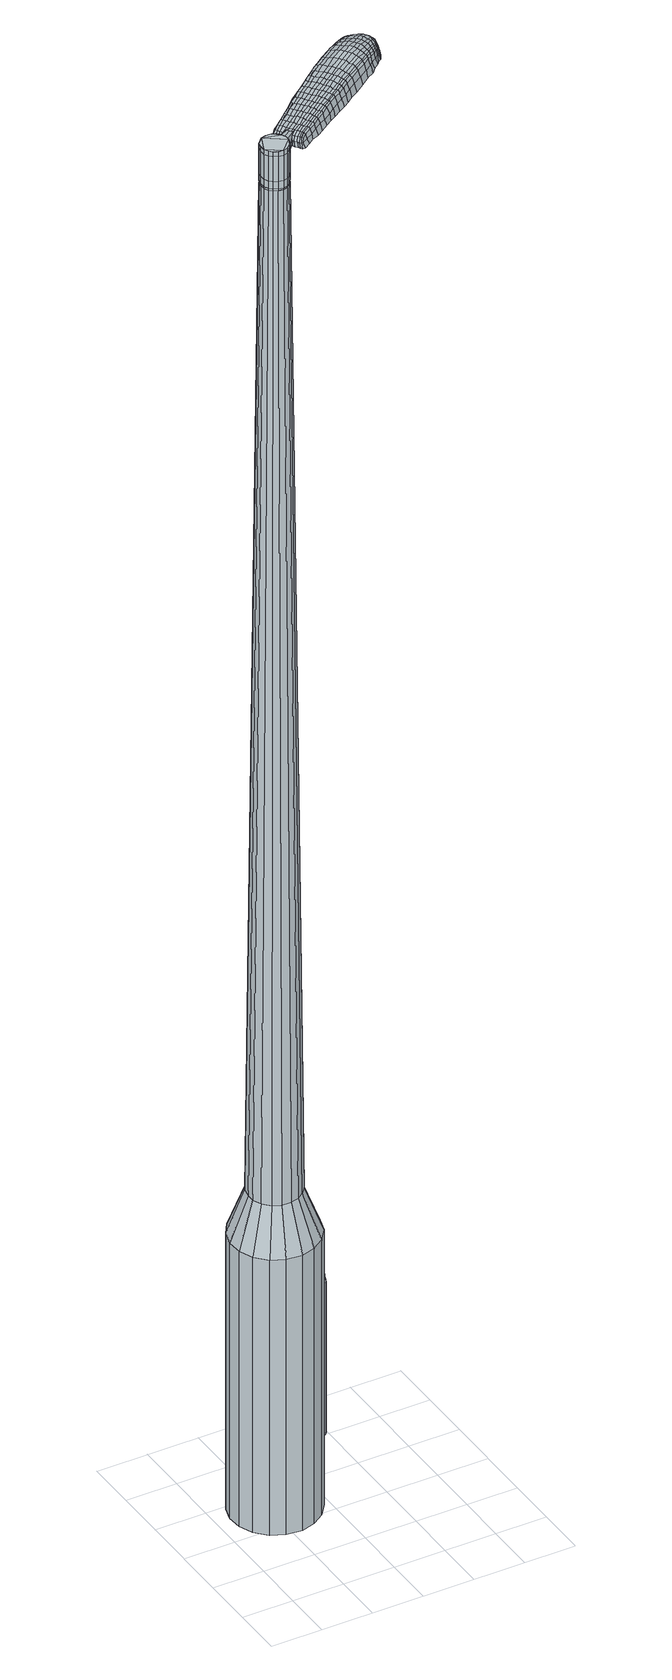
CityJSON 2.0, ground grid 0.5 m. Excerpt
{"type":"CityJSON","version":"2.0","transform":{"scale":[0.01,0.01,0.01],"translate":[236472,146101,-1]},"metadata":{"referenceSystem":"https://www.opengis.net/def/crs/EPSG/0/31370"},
"CityObjects":{
"object1":{"type":"GenericCityObject","attributes":{"cluster":686,"mean_distance_to_centroid":0.244,"new_centroid_x":236472.55,"new_centroid_y":146102.26,"mean_distance_to_camera":9.21,"H1":-0.198,"H2":-0.177,"Z_final":113.06,"cluster2":-1,"proj_x":236474.91,"proj_y":146105.74,"id_line":6600,"bearing_l":304.12,"distance":4.19,"orientation":"left","G_obj":34.12},"geometry":[{"type":"MultiSurface","lod":"2","boundaries":[[[0,1,2,3]],[[1,4,5,2]],[[4,6,7,5]],[[6,8,9,7]],[[8,10,11,9]],[[10,12,13,11]],[[12,14,15,13]],[[14,16,17,15]],[[16,18,19,17]],[[18,20,21,19]],[[20,22,23,21]],[[22,24,25,23]],[[24,26,27,25]],[[26,28,29,27]],[[28,30,31,29]],[[30,32,33,31]],[[32,34,35,33]],[[34,0,3,35]],[[36,37,38,39]],[[38,40,41,42]],[[41,43,42]],[[42,44,45,46]],[[45,47,46]],[[46,48,49,50]],[[49,51,50]],[[42,46,50,38]],[[50,52,39,38]],[[53,36,39]],[[2,5,7,35]],[[7,9,11,15]],[[11,13,15]],[[15,17,19,23]],[[19,21,23]],[[23,25,27,31]],[[27,29,31]],[[15,23,31,7]],[[31,33,35,7]],[[3,2,35]],[[1,0,54,55]],[[0,34,56,54]],[[34,32,57,56]],[[32,30,58,57]],[[30,28,59,58]],[[28,26,60,59]],[[26,24,61,60]],[[24,22,62,61]],[[22,20,63,62]],[[20,18,64,63]],[[18,16,65,64]],[[16,14,66,65]],[[14,12,67,66]],[[12,10,68,67]],[[10,8,69,68]],[[8,6,70,69]],[[6,4,71,70]],[[4,1,55,71]],[[55,54,72,73]],[[54,56,74,72]],[[56,57,75,74]],[[57,58,76,75]],[[58,59,77,76]],[[59,60,78,77]],[[60,61,79,78]],[[61,62,80,79]],[[62,63,81,80]],[[63,64,82,81]],[[64,65,83,82]],[[65,66,84,83]],[[66,67,85,84]],[[67,68,86,85]],[[68,69,87,86]],[[69,70,88,87]],[[70,71,89,88]],[[71,55,73,89]],[[72,90,91,92]],[[93,94,90,72]],[[95,96,94,93]],[[97,98,96,95]],[[99,100,98,97]],[[78,101,100,99]],[[102,103,101,78]],[[80,104,103,102]],[[105,106,104,80]],[[82,107,106,105]],[[83,108,107,82]],[[84,109,108,83]],[[110,111,109,84]],[[112,113,111,110]],[[87,114,113,112]],[[115,116,114,87]],[[89,117,116,115]],[[92,91,117,89]],[[118,119,120,121]],[[122,118,121,123]],[[124,122,123,125]],[[126,124,125,127]],[[128,126,127,129]],[[130,128,129,131]],[[132,130,131,133]],[[134,132,133,135]],[[136,134,135,137]],[[138,136,137,139]],[[140,138,139,141]],[[142,140,141,143]],[[144,142,143,145]],[[146,144,145,147]],[[148,146,147,149]],[[150,148,149,151]],[[73,72,92]],[[74,93,72]],[[74,75,95,93]],[[75,76,97,95]],[[76,77,99,97]],[[77,78,99]],[[79,102,78]],[[79,80,102]],[[81,105,80]],[[81,82,105]],[[85,110,84]],[[85,86,112,110]],[[86,87,112]],[[88,115,87]],[[88,89,115]],[[73,92,89]],[[152,91,90]],[[152,117,91]],[[153,116,117]],[[153,114,116]],[[154,113,114]],[[154,155,111,113]],[[155,109,111]],[[156,106,107]],[[156,104,106]],[[157,103,104]],[[157,101,103]],[[158,100,101]],[[158,159,98,100]],[[159,160,96,98]],[[160,161,94,96]],[[161,90,94]],[[39,52,150,162]],[[152,90,163,151]],[[53,39,162,119]],[[90,161,120,163]],[[36,53,119,118]],[[161,160,121,120]],[[37,36,118,122]],[[160,159,123,121]],[[38,37,122,124]],[[159,158,125,123]],[[40,38,124,126]],[[158,101,127,125]],[[41,40,126,128]],[[101,157,129,127]],[[43,41,128,130]],[[157,104,131,129]],[[42,43,130,132]],[[104,156,133,131]],[[44,42,132,134]],[[156,107,135,133]],[[45,44,134,136]],[[107,108,137,135]],[[47,45,136,138]],[[108,109,139,137]],[[46,47,138,140]],[[109,155,141,139]],[[48,46,140,142]],[[155,154,143,141]],[[49,48,142,144]],[[154,114,145,143]],[[51,49,144,146]],[[114,153,147,145]],[[50,51,146,148]],[[153,117,149,147]],[[52,50,148,150]],[[117,152,151,149]],[[150,151,164,165]],[[151,163,166,164]],[[163,120,167,166]],[[120,119,168,167]],[[119,162,169,168]],[[162,150,165,169]],[[170,171,172,173]],[[174,170,173,175]],[[170,174,176,177]],[[171,170,177,178]],[[179,180,181,182]],[[183,179,182,184]],[[179,183,185,186]],[[180,179,186,187]],[[188,189,190,191]],[[192,188,191,193]],[[188,192,194,195]],[[189,188,195,196]],[[197,198,199,200]],[[201,197,200,202]],[[197,201,203,204]],[[198,197,204,205]],[[206,207,208,209]],[[210,206,209,211]],[[206,210,212,213]],[[207,206,213,214]],[[215,216,217,218]],[[219,215,218,220]],[[215,219,221,222]],[[216,215,222,223]],[[224,225,226,227]],[[216,224,227,217]],[[224,216,223,228]],[[225,224,228,229]],[[230,231,232,233]],[[225,230,233,226]],[[230,225,229,234]],[[231,230,234,235]],[[236,174,175,237]],[[231,236,237,232]],[[236,231,235,238]],[[174,236,238,176]],[[239,240,241,242]],[[243,239,242,244]],[[239,243,245,246]],[[240,239,246,247]],[[248,249,250,251]],[[240,248,251,241]],[[248,240,247,252]],[[249,248,252,253]],[[254,255,256,257]],[[249,254,257,250]],[[254,249,253,258]],[[255,254,258,259]],[[260,261,262,263]],[[255,260,263,256]],[[260,255,259,264]],[[261,260,264,265]],[[266,171,178,267]],[[261,266,267,262]],[[266,261,265,268]],[[171,266,268,172]],[[269,270,271,272]],[[273,269,272,274]],[[269,273,275,276]],[[270,269,276,277]],[[278,279,280,281]],[[270,278,281,271]],[[278,270,277,282]],[[279,278,282,283]],[[284,285,286,287]],[[279,284,287,280]],[[284,279,283,288]],[[285,284,288,289]],[[290,183,184,291]],[[285,290,291,286]],[[290,285,289,292]],[[183,290,292,185]],[[293,294,295,296]],[[297,293,296,298]],[[293,297,299,300]],[[294,293,300,301]],[[302,303,304,305]],[[294,302,305,295]],[[302,294,301,306]],[[303,302,306,307]],[[308,309,310,311]],[[303,308,311,304]],[[308,303,307,312]],[[309,308,312,313]],[[314,315,316,317]],[[309,314,317,310]],[[314,309,313,318]],[[315,314,318,319]],[[320,180,187,321]],[[315,320,321,316]],[[320,315,319,322]],[[180,320,322,181]],[[323,209,208,324]],[[325,323,324,326]],[[323,325,327,328]],[[209,323,328,211]],[[329,325,326,330]],[[331,329,330,332]],[[329,331,333,334]],[[325,329,334,327]],[[335,331,332,336]],[[337,335,336,338]],[[335,337,339,340]],[[331,335,340,333]],[[341,337,338,342]],[[343,341,342,344]],[[341,343,345,346]],[[337,341,346,339]],[[347,343,344,348]],[[198,347,348,199]],[[347,198,205,349]],[[343,347,349,345]],[[350,351,196,195]],[[352,350,195,194]],[[350,352,353,354]],[[351,350,354,355]],[[356,357,355,354]],[[358,356,354,353]],[[356,358,359,360]],[[357,356,360,361]],[[362,363,361,360]],[[364,362,360,359]],[[362,364,365,366]],[[363,362,366,367]],[[368,369,367,366]],[[370,368,366,365]],[[368,370,203,201]],[[369,368,201,202]],[[371,372,373,374]],[[273,371,374,275]],[[371,273,274,375]],[[372,371,375,376]],[[377,192,193,378]],[[372,377,378,373]],[[377,372,376,379]],[[192,377,379,194]],[[380,381,382,383]],[[219,380,383,221]],[[380,219,220,384]],[[381,380,384,385]],[[386,387,388,389]],[[381,386,389,382]],[[386,381,385,390]],[[387,386,390,391]],[[392,189,196,393]],[[387,392,393,388]],[[392,387,391,394]],[[189,392,394,190]],[[395,396,397,398]],[[177,395,398,178]],[[395,177,176,399]],[[396,395,399,400]],[[401,402,403,404]],[[396,401,404,397]],[[401,396,400,405]],[[402,401,405,406]],[[407,200,199,408]],[[402,407,408,403]],[[407,402,406,409]],[[200,407,409,202]],[[410,411,412,413]],[[182,410,413,184]],[[410,182,181,414]],[[411,410,414,415]],[[416,204,203,417]],[[411,416,417,412]],[[416,411,415,418]],[[204,416,418,205]],[[419,420,421,422]],[[297,419,422,299]],[[419,297,298,423]],[[420,419,423,424]],[[425,210,211,426]],[[420,425,426,421]],[[425,420,424,427]],[[210,425,427,212]],[[428,429,430,431]],[[243,428,431,245]],[[428,243,244,432]],[[429,428,432,433]],[[434,435,436,437]],[[429,434,437,430]],[[434,429,433,438]],[[435,434,438,439]],[[440,207,214,441]],[[435,440,441,436]],[[440,435,439,442]],[[207,440,442,208]],[[443,444,433,432]],[[242,443,432,244]],[[443,242,241,445]],[[444,443,445,446]],[[447,448,439,438]],[[444,447,438,433]],[[447,444,446,449]],[[448,447,449,450]],[[451,324,208,442]],[[448,451,442,439]],[[451,448,450,452]],[[324,451,452,326]],[[453,454,455,456]],[[300,453,456,301]],[[453,300,299,422]],[[454,453,422,421]],[[457,328,327,458]],[[454,457,458,455]],[[457,454,421,426]],[[328,457,426,211]],[[459,460,446,445]],[[251,459,445,241]],[[459,251,250,461]],[[460,459,461,462]],[[463,464,450,449]],[[460,463,449,446]],[[463,460,462,465]],[[464,463,465,466]],[[467,330,326,452]],[[464,467,452,450]],[[467,464,466,468]],[[330,467,468,332]],[[469,470,471,472]],[[306,469,472,307]],[[469,306,301,456]],[[470,469,456,455]],[[473,334,333,474]],[[470,473,474,471]],[[473,470,455,458]],[[334,473,458,327]],[[475,476,462,461]],[[257,475,461,250]],[[475,257,256,477]],[[476,475,477,478]],[[479,480,466,465]],[[476,479,465,462]],[[479,476,478,481]],[[480,479,481,482]],[[483,336,332,468]],[[480,483,468,466]],[[483,480,482,484]],[[336,483,484,338]],[[485,486,487,488]],[[312,485,488,313]],[[485,312,307,472]],[[486,485,472,471]],[[489,340,339,490]],[[486,489,490,487]],[[489,486,471,474]],[[340,489,474,333]],[[491,492,478,477]],[[263,491,477,256]],[[491,263,262,493]],[[492,491,493,494]],[[495,496,482,481]],[[492,495,481,478]],[[495,492,494,497]],[[496,495,497,498]],[[499,342,338,484]],[[496,499,484,482]],[[499,496,498,500]],[[342,499,500,344]],[[501,502,503,504]],[[318,501,504,319]],[[501,318,313,488]],[[502,501,488,487]],[[505,346,345,506]],[[502,505,506,503]],[[505,502,487,490]],[[346,505,490,339]],[[507,508,494,493]],[[267,507,493,262]],[[507,267,178,398]],[[508,507,398,397]],[[509,510,498,497]],[[508,509,497,494]],[[509,508,397,404]],[[510,509,404,403]],[[511,348,344,500]],[[510,511,500,498]],[[511,510,403,408]],[[348,511,408,199]],[[512,513,415,414]],[[322,512,414,181]],[[512,322,319,504]],[[513,512,504,503]],[[514,349,205,418]],[[513,514,418,415]],[[514,513,503,506]],[[349,514,506,345]],[[515,516,376,375]],[[272,515,375,274]],[[515,272,271,517]],[[516,515,517,518]],[[519,352,194,379]],[[516,519,379,376]],[[519,516,518,520]],[[352,519,520,353]],[[521,522,523,524]],[[222,521,524,223]],[[521,222,221,383]],[[522,521,383,382]],[[525,526,527,528]],[[522,525,528,523]],[[525,522,382,389]],[[526,525,389,388]],[[529,351,355,530]],[[526,529,530,527]],[[529,526,388,393]],[[351,529,393,196]],[[531,532,518,517]],[[281,531,517,271]],[[531,281,280,533]],[[532,531,533,534]],[[535,358,353,520]],[[532,535,520,518]],[[535,532,534,536]],[[358,535,536,359]],[[537,538,539,540]],[[228,537,540,229]],[[537,228,223,524]],[[538,537,524,523]],[[541,542,543,544]],[[538,541,544,539]],[[541,538,523,528]],[[542,541,528,527]],[[545,357,361,546]],[[542,545,546,543]],[[545,542,527,530]],[[357,545,530,355]],[[547,548,534,533]],[[287,547,533,280]],[[547,287,286,549]],[[548,547,549,550]],[[551,364,359,536]],[[548,551,536,534]],[[551,548,550,552]],[[364,551,552,365]],[[553,554,555,556]],[[234,553,556,235]],[[553,234,229,540]],[[554,553,540,539]],[[557,558,559,560]],[[554,557,560,555]],[[557,554,539,544]],[[558,557,544,543]],[[561,363,367,562]],[[558,561,562,559]],[[561,558,543,546]],[[363,561,546,361]],[[563,564,550,549]],[[291,563,549,286]],[[563,291,184,413]],[[564,563,413,412]],[[565,370,365,552]],[[564,565,552,550]],[[565,564,412,417]],[[370,565,417,203]],[[566,567,400,399]],[[238,566,399,176]],[[566,238,235,556]],[[567,566,556,555]],[[568,569,406,405]],[[567,568,405,400]],[[568,567,555,560]],[[569,568,560,559]],[[570,369,202,409]],[[569,570,409,406]],[[570,569,559,562]],[[369,570,562,367]],[[571,572,573,574]],[[574,573,575,576]],[[577,575,573,578]],[[578,573,572,579]],[[580,581,582,583]],[[583,582,584,585]],[[586,584,582,587]],[[587,582,581,588]],[[589,590,591,592]],[[592,591,593,594]],[[595,593,591,596]],[[596,591,590,597]],[[598,599,600,601]],[[601,600,602,603]],[[604,602,600,605]],[[605,600,599,606]],[[607,608,609,610]],[[610,609,611,612]],[[613,611,609,614]],[[614,609,608,615]],[[616,617,618,619]],[[619,618,620,621]],[[622,620,618,623]],[[623,618,617,624]],[[625,626,627,628]],[[628,627,617,616]],[[624,617,627,629]],[[629,627,626,630]],[[631,632,633,634]],[[634,633,626,625]],[[630,626,633,635]],[[635,633,632,636]],[[576,575,637,638]],[[638,637,632,631]],[[636,632,637,639]],[[639,637,575,577]],[[640,641,642,643]],[[643,642,644,645]],[[646,644,642,647]],[[647,642,641,648]],[[649,650,651,652]],[[652,651,641,640]],[[648,641,651,653]],[[653,651,650,654]],[[655,656,657,658]],[[658,657,650,649]],[[654,650,657,659]],[[659,657,656,660]],[[661,662,663,664]],[[664,663,656,655]],[[660,656,663,665]],[[665,663,662,666]],[[579,572,667,668]],[[668,667,662,661]],[[666,662,667,669]],[[669,667,572,571]],[[670,671,672,673]],[[673,672,674,675]],[[676,674,672,677]],[[677,672,671,678]],[[679,680,681,682]],[[682,681,671,670]],[[678,671,681,683]],[[683,681,680,684]],[[685,686,687,688]],[[688,687,680,679]],[[684,680,687,689]],[[689,687,686,690]],[[585,584,691,692]],[[692,691,686,685]],[[690,686,691,693]],[[693,691,584,586]],[[694,695,696,697]],[[697,696,698,699]],[[700,698,696,701]],[[701,696,695,702]],[[703,704,705,706]],[[706,705,695,694]],[[702,695,705,707]],[[707,705,704,708]],[[709,710,711,712]],[[712,711,704,703]],[[708,704,711,713]],[[713,711,710,714]],[[715,716,717,718]],[[718,717,710,709]],[[714,710,717,719]],[[719,717,716,720]],[[588,581,721,722]],[[722,721,716,715]],[[720,716,721,723]],[[723,721,581,580]],[[607,610,724,725]],[[725,724,726,727]],[[728,726,724,729]],[[729,724,610,612]],[[727,726,730,731]],[[731,730,732,733]],[[734,732,730,735]],[[735,730,726,728]],[[733,732,736,737]],[[737,736,738,739]],[[740,738,736,741]],[[741,736,732,734]],[[739,738,742,743]],[[743,742,744,745]],[[746,744,742,747]],[[747,742,738,740]],[[745,744,748,749]],[[749,748,599,598]],[[606,599,748,750]],[[750,748,744,746]],[[597,751,752,596]],[[596,752,753,595]],[[754,753,752,755]],[[755,752,751,756]],[[756,757,758,755]],[[755,758,759,754]],[[760,759,758,761]],[[761,758,757,762]],[[762,763,764,761]],[[761,764,765,760]],[[766,765,764,767]],[[767,764,763,768]],[[768,769,770,767]],[[767,770,771,766]],[[604,771,770,602]],[[602,770,769,603]],[[772,773,774,775]],[[775,774,674,676]],[[675,674,774,776]],[[776,774,773,777]],[[594,593,778,779]],[[779,778,773,772]],[[777,773,778,780]],[[780,778,593,595]],[[781,782,783,784]],[[784,783,620,622]],[[621,620,783,785]],[[785,783,782,786]],[[787,788,789,790]],[[790,789,782,781]],[[786,782,789,791]],[[791,789,788,792]],[[597,590,793,794]],[[794,793,788,787]],[[792,788,793,795]],[[795,793,590,589]],[[796,797,798,799]],[[799,798,578,579]],[[577,578,798,800]],[[800,798,797,801]],[[802,803,804,805]],[[805,804,797,796]],[[801,797,804,806]],[[806,804,803,807]],[[598,601,808,809]],[[809,808,803,802]],[[807,803,808,810]],[[810,808,601,603]],[[811,812,813,814]],[[814,813,583,585]],[[580,583,813,815]],[[815,813,812,816]],[[604,605,817,818]],[[818,817,812,811]],[[816,812,817,819]],[[819,817,605,606]],[[820,821,822,823]],[[823,822,698,700]],[[699,698,822,824]],[[824,822,821,825]],[[612,611,826,827]],[[827,826,821,820]],[[825,821,826,828]],[[828,826,611,613]],[[829,830,831,832]],[[832,831,644,646]],[[645,644,831,833]],[[833,831,830,834]],[[835,836,837,838]],[[838,837,830,829]],[[834,830,837,839]],[[839,837,836,840]],[[615,608,841,842]],[[842,841,836,835]],[[840,836,841,843]],[[843,841,608,607]],[[834,844,845,833]],[[833,845,643,645]],[[640,643,845,846]],[[846,845,844,847]],[[840,848,849,839]],[[839,849,844,834]],[[847,844,849,850]],[[850,849,848,851]],[[607,725,852,843]],[[843,852,848,840]],[[851,848,852,853]],[[853,852,725,727]],[[854,855,856,857]],[[857,856,701,702]],[[700,701,856,823]],[[823,856,855,820]],[[728,729,858,859]],[[859,858,855,854]],[[820,855,858,827]],[[827,858,729,612]],[[847,860,861,846]],[[846,861,652,640]],[[649,652,861,862]],[[861,860,862]],[[851,863,864,850]],[[850,864,860,847]],[[862,860,864,865]],[[865,864,863,866]],[[727,731,867,853]],[[853,867,863,851]],[[866,863,867,868]],[[868,867,731,733]],[[869,870,871,872]],[[872,871,707,708]],[[702,707,871,857]],[[857,871,870,854]],[[734,735,873,874]],[[874,873,870,869]],[[854,870,873,859]],[[859,873,735,728]],[[875,876,862]],[[862,876,658,649]],[[655,658,876,877]],[[877,876,875,878]],[[866,879,880,865]],[[865,880,875,862]],[[878,875,880,881]],[[881,880,879,882]],[[733,737,883,868]],[[868,883,879,866]],[[882,879,883,884]],[[884,883,737,739]],[[885,886,887,888]],[[888,887,713,714]],[[708,713,887,872]],[[872,887,886,869]],[[740,741,889,890]],[[890,889,886,885]],[[869,886,889,874]],[[874,889,741,734]],[[878,891,892,877]],[[877,892,664,655]],[[661,664,892,893]],[[893,892,891,894]],[[882,895,896,881]],[[881,896,891,878]],[[894,891,896,897]],[[897,896,895,898]],[[739,743,899,884]],[[884,899,895,882]],[[898,895,899,900]],[[900,899,743,745]],[[901,902,903,904]],[[904,903,719,720]],[[714,719,903,888]],[[888,903,902,885]],[[746,747,905,906]],[[906,905,902,901]],[[885,902,905,890]],[[890,905,747,740]],[[894,907,908,893]],[[893,908,668,661]],[[579,668,908,799]],[[799,908,907,796]],[[898,909,910,897]],[[897,910,907,894]],[[796,907,910,805]],[[805,910,909,802]],[[745,749,911,900]],[[900,911,909,898]],[[802,909,911,809]],[[809,911,749,598]],[[816,912,913,815]],[[815,913,723,580]],[[720,723,913,904]],[[904,913,912,901]],[[606,750,914,819]],[[819,914,912,816]],[[901,912,914,906]],[[906,914,750,746]],[[777,915,916,776]],[[776,916,673,675]],[[670,673,916,917]],[[917,916,915,918]],[[595,753,919,780]],[[780,919,915,777]],[[918,915,919,920]],[[920,919,753,754]],[[921,922,923,924]],[[924,923,623,624]],[[622,623,923,784]],[[784,923,922,781]],[[925,926,927,928]],[[928,927,922,921]],[[781,922,927,790]],[[790,927,926,787]],[[756,751,929,930]],[[930,929,926,925]],[[787,926,929,794]],[[794,929,751,597]],[[918,931,932,917]],[[917,932,682,670]],[[679,682,932,933]],[[933,932,931,934]],[[754,759,935,920]],[[920,935,931,918]],[[934,931,935,936]],[[936,935,759,760]],[[937,938,939,940]],[[940,939,629,630]],[[624,629,939,924]],[[924,939,938,921]],[[941,942,943,944]],[[944,943,938,937]],[[921,938,943,928]],[[928,943,942,925]],[[762,757,945,946]],[[946,945,942,941]],[[925,942,945,930]],[[930,945,757,756]],[[934,947,948,933]],[[933,948,688,679]],[[685,688,948,949]],[[949,948,947,950]],[[760,765,951,936]],[[936,951,947,934]],[[950,947,951,952]],[[952,951,765,766]],[[953,954,955,956]],[[956,955,635,636]],[[630,635,955,940]],[[940,955,954,937]],[[957,958,959,960]],[[960,959,954,953]],[[937,954,959,944]],[[944,959,958,941]],[[768,763,961,962]],[[962,961,958,957]],[[941,958,961,946]],[[946,961,763,762]],[[950,963,964,949]],[[949,964,692,685]],[[585,692,964,814]],[[814,964,963,811]],[[766,771,965,952]],[[952,965,963,950]],[[811,963,965,818]],[[818,965,771,604]],[[801,966,967,800]],[[800,967,639,577]],[[636,639,967,956]],[[956,967,966,953]],[[807,968,969,806]],[[806,969,966,801]],[[953,966,969,960]],[[960,969,968,957]],[[603,769,970,810]],[[810,970,968,807]],[[957,968,970,962]],[[962,970,769,768]],[[571,574,173,172]],[[574,576,175,173]],[[586,587,186,185]],[[587,588,187,186]],[[589,592,191,190]],[[592,594,193,191]],[[613,614,213,212]],[[614,615,214,213]],[[616,619,218,217]],[[619,621,220,218]],[[625,628,227,226]],[[628,616,217,227]],[[631,634,233,232]],[[634,625,226,233]],[[576,638,237,175]],[[638,631,232,237]],[[646,647,246,245]],[[647,648,247,246]],[[648,653,252,247]],[[653,654,253,252]],[[654,659,258,253]],[[659,660,259,258]],[[660,665,264,259]],[[665,666,265,264]],[[666,669,268,265]],[[669,571,172,268]],[[676,677,276,275]],[[677,678,277,276]],[[678,683,282,277]],[[683,684,283,282]],[[684,689,288,283]],[[689,690,289,288]],[[690,693,292,289]],[[693,586,185,292]],[[694,697,296,295]],[[697,699,298,296]],[[703,706,305,304]],[[706,694,295,305]],[[709,712,311,310]],[[712,703,304,311]],[[715,718,317,316]],[[718,709,310,317]],[[588,722,321,187]],[[722,715,316,321]],[[772,775,374,373]],[[775,676,275,374]],[[594,779,378,193]],[[779,772,373,378]],[[621,785,384,220]],[[785,786,385,384]],[[786,791,390,385]],[[791,792,391,390]],[[792,795,394,391]],[[795,589,190,394]],[[699,824,423,298]],[[824,825,424,423]],[[825,828,427,424]],[[828,613,212,427]],[[829,832,431,430]],[[832,646,245,431]],[[835,838,437,436]],[[838,829,430,437]],[[615,842,441,214]],[[842,835,436,441]],[[971,972,973,974]],[[975,976,974,973]],[[977,978,979,980]],[[981,982,983,984]],[[972,985,986,973]],[[987,975,973,986]],[[988,977,980,989]],[[990,991,982,981]],[[985,992,993,986]],[[993,994,987,986]],[[995,988,989,996]],[[997,991,990,998]],[[992,999,1000,993]],[[1000,1001,994,993]],[[1002,995,996,1003]],[[1004,997,998,1005]],[[1006,1007,1008,1009]],[[1010,1011,1007,1006]],[[1010,1012,1013,1011]],[[1012,1014,1015,1013]],[[1016,1017,1018,1019]],[[1020,1021,1017,1016]],[[1022,1023,1021,1020]],[[1024,1025,1023,1022]],[[1019,1008,1007,1016]],[[1016,1007,1011,1020]],[[1011,1013,1022,1020]],[[1013,1015,1024,1022]],[[980,979,976,975]],[[989,980,975,987]],[[994,996,989,987]],[[1001,1003,996,994]],[[981,984,978,977]],[[990,981,977,988]],[[998,990,988,995]],[[1005,998,995,1002]],[[982,1006,1009,983]],[[991,1010,1006,982]],[[1012,1010,991,997]],[[1014,1012,997,1004]],[[1026,1027,1028,1029]],[[1028,1030,1031,1032]],[[1028,1032,1033,1034]],[[1028,1034,1029]],[[1035,1026,1029,1036]],[[1037,1036,1029,1038]],[[1039,1038,1029]],[[1040,1028,1027,1041]],[[1042,1040,1041,1043]],[[1044,1042,1043,1045]],[[1046,1044,1045,1047]],[[1048,1046,1047,1049]],[[1049,1050,1051,1052]],[[1049,1052,1053,1054]],[[1049,1054,1055,1056]],[[1055,1057,1058,1059]],[[1055,1059,1060,1061]],[[1055,1061,1056]],[[1049,1056,1048]],[[1062,1063,1027,1026]],[[1064,1065,1030,1028]],[[1066,1067,1039,1029]],[[1063,1068,1041,1027]],[[1069,1064,1028,1040]],[[1068,1070,1043,1041]],[[1071,1069,1040,1042]],[[1070,1072,1045,1043]],[[1073,1071,1042,1044]],[[1072,1074,1047,1045]],[[1075,1073,1044,1046]],[[1074,1076,1049,1047]],[[1077,1075,1046,1048]],[[1076,1078,1050,1049]],[[1079,1080,1057,1055]],[[1081,1077,1048,1056]],[[1051,1050,1078,1082]],[[1052,1051,1082,1083]],[[1053,1052,1083,1084]],[[1054,1053,1084,1085]],[[1055,1054,1085,1079]],[[1086,1062,1026,1035]],[[1087,1086,1035,1036]],[[1088,1087,1036,1037]],[[1089,1088,1037,1038]],[[1067,1089,1038,1039]],[[1031,1030,1065,1090]],[[1058,1057,1080,1091]],[[1032,1031,1090,1092]],[[1033,1032,1092,1093]],[[1034,1033,1093,1094]],[[1029,1034,1094,1066]],[[1059,1058,1091,1095]],[[1060,1059,1095,1096]],[[1061,1060,1096,1097]],[[1056,1061,1097,1081]]]}]}
},
"vertices":[
[91,152,384],[97,139,384],[97,139,96],[91,152,96],[98,124,384],[98,124,96],[94,110,384],[94,110,96],[85,98,384],[85,98,96],[73,90,384],[73,90,96],[59,86,384],[59,86,96],[44,88,384],[44,88,96],[31,94,384],[31,94,96],[21,105,384],[21,105,96],[15,118,384],[15,118,96],[14,133,384],[14,133,96],[18,147,384],[18,147,96],[26,159,384],[26,159,96],[39,167,384],[39,167,96],[53,171,384],[53,171,96],[67,169,384],[67,169,96],[81,163,384],[81,163,96],[60,142,1524],[55,142,1524],[50,141,1524],[67,136,1524],[47,138,1524],[44,135,1524],[43,125,1524],[43,130,1524],[45,121,1524],[48,118,1524],[57,115,1524],[52,116,1524],[61,116,1524],[65,119,1524],[69,127,1524],[68,123,1524],[69,132,1524],[64,140,1524],[77,143,429],[80,135,429],[71,149,429],[63,153,429],[54,154,429],[46,152,429],[38,147,429],[33,140,429],[31,131,429],[31,123,429],[35,115,429],[41,108,429],[49,104,429],[58,104,429],[66,106,429],[73,111,429],[79,118,429],[81,126,429],[67,136,1483],[69,132,1483],[64,140,1483],[60,142,1483],[55,142,1483],[50,141,1483],[47,138,1483],[44,135,1483],[43,130,1483],[43,125,1483],[45,121,1483],[48,118,1483],[52,116,1483],[57,115,1483],[61,116,1483],[65,119,1483],[68,123,1483],[69,127,1483],[67,136,1485],[68,132,1485],[68,132,1483],[63,139,1483],[63,139,1485],[59,141,1483],[59,141,1485],[55,141,1483],[55,141,1485],[51,140,1483],[51,140,1485],[47,138,1485],[44,134,1483],[44,134,1485],[43,130,1485],[43,126,1483],[43,126,1485],[45,121,1485],[48,118,1485],[52,116,1485],[57,116,1483],[57,116,1485],[61,117,1483],[61,117,1485],[65,119,1485],[67,123,1483],[67,123,1485],[69,127,1485],[60,142,1519],[64,140,1519],[64,140,1493],[60,142,1493],[55,142,1519],[55,142,1493],[50,141,1519],[50,141,1493],[47,138,1519],[47,138,1493],[44,135,1519],[44,135,1493],[43,130,1519],[43,130,1493],[43,125,1519],[43,125,1493],[45,121,1519],[45,121,1493],[48,118,1519],[48,118,1493],[52,116,1519],[52,116,1493],[57,115,1519],[57,115,1493],[61,116,1519],[61,116,1493],[65,119,1519],[65,119,1493],[68,123,1519],[68,123,1493],[69,127,1519],[69,127,1493],[69,132,1519],[69,132,1493],[69,132,1485],[68,123,1485],[61,116,1485],[57,115,1485],[43,125,1485],[44,135,1485],[50,141,1485],[55,142,1485],[60,142,1485],[64,140,1485],[67,136,1519],[67,136,1493],[84,144,1513],[84,144,1518],[82,147,1513],[81,149,1513],[81,149,1518],[82,147,1518],[155,172,1519],[149,168,1518],[151,168,1509],[157,172,1510],[162,177,1519],[164,176,1510],[160,177,1526],[153,173,1525],[147,169,1525],[133,204,1519],[128,200,1518],[128,198,1525],[133,202,1525],[140,209,1519],[140,207,1526],[141,211,1510],[134,206,1510],[128,202,1509],[204,231,1519],[206,228,1519],[207,228,1513],[205,231,1513],[201,233,1519],[201,234,1513],[200,233,1524],[203,230,1524],[205,227,1524],[143,189,1530],[137,185,1529],[138,182,1529],[145,186,1530],[150,194,1531],[152,191,1531],[148,197,1530],[141,192,1530],[135,188,1529],[76,144,1512],[77,141,1512],[78,142,1517],[77,144,1517],[74,146,1512],[75,147,1517],[75,147,1506],[77,144,1506],[78,142,1506],[203,206,1519],[201,204,1519],[202,204,1512],[205,206,1512],[205,208,1518],[206,208,1512],[204,209,1522],[202,207,1523],[200,205,1524],[197,201,1519],[192,198,1519],[194,197,1512],[199,201,1512],[196,202,1524],[191,198,1525],[188,194,1519],[181,189,1519],[183,189,1511],[190,193,1511],[186,195,1526],[180,190,1526],[172,183,1519],[174,183,1510],[170,184,1526],[91,134,1513],[98,138,1513],[97,139,1518],[90,135,1517],[86,132,1512],[87,133,1516],[88,131,1506],[93,134,1507],[99,138,1507],[104,142,1514],[111,146,1515],[109,146,1520],[103,142,1519],[106,141,1507],[112,145,1507],[117,149,1515],[124,153,1516],[122,154,1522],[116,150,1521],[119,149,1508],[125,153,1508],[130,157,1517],[136,161,1517],[135,162,1524],[128,158,1523],[132,157,1508],[138,160,1509],[143,165,1518],[141,165,1524],[145,164,1509],[184,236,1519],[181,235,1519],[181,234,1524],[184,235,1523],[186,237,1518],[186,236,1522],[186,239,1512],[184,238,1512],[181,237,1512],[176,233,1519],[171,230,1519],[172,228,1525],[177,231,1524],[177,234,1512],[172,232,1512],[166,227,1519],[160,222,1519],[160,221,1526],[166,225,1526],[166,229,1511],[160,224,1511],[150,216,1519],[150,214,1526],[150,218,1510],[75,159,1513],[81,164,1513],[81,165,1507],[75,161,1507],[70,156,1512],[70,157,1506],[71,156,1516],[75,158,1517],[81,163,1518],[86,169,1514],[92,173,1515],[93,175,1507],[87,170,1507],[87,167,1519],[93,172,1520],[98,178,1515],[104,182,1516],[104,184,1508],[99,179,1508],[98,176,1521],[104,181,1522],[110,187,1517],[116,191,1517],[116,193,1509],[110,189,1508],[110,185,1523],[116,189,1524],[122,196,1518],[122,198,1509],[122,194,1524],[81,147,1519],[83,145,1519],[88,152,1520],[89,149,1520],[86,154,1520],[80,150,1519],[94,156,1522],[95,153,1522],[100,160,1523],[101,158,1523],[98,162,1523],[92,158,1521],[106,164,1524],[108,162,1524],[112,168,1525],[114,166,1525],[110,171,1525],[104,167,1524],[118,172,1526],[120,170,1526],[124,177,1527],[126,174,1527],[122,179,1527],[116,175,1526],[131,181,1528],[132,178,1528],[129,184,1528],[200,228,1527],[202,225,1527],[197,231,1526],[193,228,1527],[196,226,1528],[198,223,1528],[191,222,1529],[193,219,1529],[188,225,1528],[182,221,1530],[185,218,1530],[187,215,1530],[179,214,1531],[181,211,1531],[176,217,1530],[169,212,1531],[171,209,1531],[173,206,1531],[161,202,1531],[163,199,1531],[158,205,1531],[188,238,1518],[191,237,1519],[192,238,1513],[188,239,1513],[188,236,1523],[191,236,1523],[196,236,1519],[197,237,1513],[195,235,1524],[206,210,1518],[207,213,1518],[205,213,1523],[204,210,1523],[207,210,1513],[208,213,1513],[208,216,1519],[208,220,1519],[207,220,1524],[206,216,1523],[209,216,1513],[209,221,1513],[207,224,1519],[206,223,1524],[208,225,1513],[152,174,1528],[151,176,1528],[145,172,1528],[146,170,1527],[159,179,1528],[159,180,1529],[150,178,1529],[148,181,1530],[142,177,1529],[144,174,1528],[157,183,1529],[156,186,1530],[146,184,1530],[140,180,1529],[154,189,1531],[134,201,1528],[136,199,1529],[143,204,1529],[141,206,1528],[128,197,1527],[130,195,1528],[138,196,1529],[145,201,1530],[132,192,1528],[69,154,1512],[70,152,1512],[72,152,1517],[71,154,1517],[70,155,1506],[71,153,1506],[72,149,1512],[73,150,1517],[73,150,1506],[84,131,1512],[83,133,1512],[84,133,1506],[85,131,1506],[85,133,1517],[84,134,1517],[82,135,1512],[80,137,1512],[81,137,1506],[83,135,1506],[83,136,1517],[81,138,1517],[79,139,1512],[80,140,1506],[80,140,1517],[89,136,1519],[88,137,1519],[96,140,1520],[95,141,1520],[87,139,1519],[86,141,1519],[93,143,1520],[92,145,1520],[84,143,1519],[91,147,1520],[75,157,1519],[76,155,1519],[82,160,1520],[81,161,1520],[78,153,1519],[84,157,1520],[102,143,1521],[101,145,1521],[108,147,1522],[107,149,1522],[100,147,1521],[98,149,1521],[106,151,1522],[105,153,1523],[97,151,1522],[103,155,1523],[87,166,1521],[88,164,1521],[94,169,1522],[93,170,1522],[90,161,1521],[96,166,1522],[115,151,1523],[114,153,1523],[121,155,1524],[120,157,1524],[112,155,1523],[111,157,1524],[119,159,1525],[117,161,1525],[109,159,1524],[115,163,1525],[99,175,1523],[100,173,1523],[106,177,1524],[105,179,1524],[102,170,1524],[108,174,1525],[127,159,1525],[126,160,1525],[134,163,1526],[133,164,1526],[125,163,1526],[123,165,1526],[131,166,1527],[130,169,1527],[122,168,1526],[128,172,1527],[111,184,1525],[112,182,1525],[118,186,1526],[117,188,1526],[114,179,1526],[120,183,1527],[140,166,1527],[139,168,1527],[137,170,1527],[136,173,1528],[134,176,1528],[123,192,1527],[124,190,1527],[126,187,1528],[186,235,1525],[189,235,1525],[183,233,1526],[185,233,1526],[193,233,1526],[189,231,1527],[202,209,1525],[203,211,1525],[200,209,1526],[200,207,1525],[204,214,1525],[204,218,1526],[201,216,1527],[201,212,1526],[204,222,1526],[200,219,1527],[178,231,1526],[180,230,1527],[173,228,1527],[175,226,1528],[184,228,1528],[179,224,1529],[196,203,1526],[196,206,1527],[191,202,1528],[191,200,1527],[196,209,1527],[196,212,1528],[190,208,1529],[191,205,1528],[195,216,1528],[189,212,1530],[168,224,1528],[170,223,1529],[161,220,1528],[163,218,1529],[173,220,1529],[166,215,1530],[186,196,1528],[186,198,1528],[179,193,1529],[179,192,1528],[185,201,1529],[184,204,1530],[177,199,1530],[178,196,1530],[183,208,1530],[175,203,1531],[151,213,1529],[153,211,1529],[155,208,1530],[169,185,1528],[169,187,1529],[168,190,1530],[166,192,1530],[165,196,1531],[150,170,1509],[148,170,1518],[154,174,1518],[156,173,1509],[161,178,1519],[163,178,1510],[159,179,1525],[152,174,1525],[146,171,1525],[129,197,1525],[129,198,1518],[135,203,1518],[135,201,1525],[142,208,1519],[142,206,1525],[142,210,1510],[135,205,1509],[129,200,1509],[205,227,1513],[204,227,1519],[202,229,1519],[203,230,1513],[199,232,1519],[200,232,1513],[198,231,1524],[201,228,1524],[203,226,1524],[139,183,1528],[137,185,1528],[143,189,1529],[145,187,1529],[150,194,1529],[152,192,1529],[148,197,1529],[141,192,1529],[135,188,1528],[80,143,1516],[79,143,1512],[78,145,1512],[79,145,1516],[76,147,1512],[77,148,1516],[77,148,1506],[79,145,1506],[80,143,1506],[201,205,1512],[199,206,1519],[202,208,1518],[203,207,1512],[203,209,1518],[204,209,1512],[202,210,1522],[201,209,1523],[198,206,1523],[193,199,1512],[191,199,1519],[196,203,1519],[197,202,1512],[194,203,1524],[190,200,1525],[182,191,1511],[180,191,1519],[187,196,1519],[188,195,1511],[185,196,1525],[179,192,1526],[171,185,1519],[173,184,1510],[169,185,1526],[96,140,1518],[97,140,1513],[91,136,1513],[90,137,1517],[86,134,1512],[86,135,1515],[87,133,1506],[92,136,1506],[98,139,1507],[109,148,1520],[110,147,1514],[103,144,1514],[102,144,1519],[105,143,1507],[112,147,1507],[121,156,1522],[123,155,1516],[116,151,1515],[115,152,1521],[118,151,1508],[125,155,1508],[134,163,1523],[135,163,1517],[129,159,1516],[128,160,1522],[131,158,1508],[137,162,1508],[142,166,1517],[140,167,1524],[144,166,1509],[182,232,1523],[182,233,1519],[184,235,1518],[185,233,1523],[186,235,1518],[186,234,1522],[186,237,1512],[184,236,1512],[182,235,1512],[173,227,1525],[172,228,1519],[177,231,1519],[178,230,1524],[177,233,1512],[173,230,1512],[161,219,1526],[161,221,1519],[167,225,1519],[167,224,1525],[167,227,1511],[161,223,1511],[151,214,1519],[151,213,1526],[151,216,1510],[82,164,1507],[82,162,1513],[76,158,1513],[76,159,1506],[72,155,1512],[72,156,1506],[73,154,1515],[76,157,1517],[82,161,1518],[94,173,1507],[94,172,1514],[88,167,1514],[88,169,1507],[88,166,1519],[94,170,1520],[106,183,1508],[106,181,1516],[100,176,1515],[100,178,1508],[100,175,1521],[106,179,1522],[118,192,1508],[117,190,1517],[111,185,1516],[112,187,1508],[112,184,1522],[117,188,1523],[123,194,1517],[123,196,1509],[123,192,1524],[82,148,1518],[84,146,1518],[88,152,1519],[90,150,1519],[87,154,1519],[81,150,1518],[94,156,1520],[96,154,1520],[100,160,1521],[102,158,1521],[99,163,1521],[93,158,1520],[107,164,1523],[108,162,1523],[113,169,1524],[114,166,1524],[111,171,1524],[105,167,1523],[119,173,1525],[120,170,1525],[125,177,1526],[127,174,1526],[123,180,1526],[117,175,1525],[131,181,1527],[133,179,1527],[129,184,1527],[201,224,1526],[199,227,1526],[196,230,1525],[193,228,1526],[196,225,1526],[198,222,1526],[193,219,1528],[191,222,1528],[188,224,1527],[182,220,1528],[185,218,1529],[187,215,1529],[181,211,1530],[179,214,1530],[176,216,1529],[169,212,1530],[171,209,1530],[173,206,1530],[163,199,1530],[161,201,1530],[159,204,1530],[191,236,1513],[191,235,1518],[188,236,1518],[188,237,1512],[187,234,1523],[190,234,1523],[195,234,1519],[196,235,1513],[194,233,1523],[203,213,1523],[205,213,1518],[204,211,1518],[203,211,1523],[205,210,1512],[206,213,1512],[204,219,1523],[206,220,1519],[205,217,1519],[204,216,1523],[206,216,1513],[207,220,1513],[205,223,1519],[204,223,1524],[206,224,1513],[145,173,1527],[151,176,1527],[151,175,1527],[146,172,1526],[159,180,1527],[158,181,1528],[142,177,1528],[148,181,1528],[150,179,1528],[144,175,1527],[157,183,1528],[156,186,1529],[146,184,1529],[140,180,1528],[154,189,1529],[143,204,1528],[136,199,1527],[135,200,1527],[142,205,1527],[129,196,1526],[130,195,1527],[138,196,1528],[146,201,1528],[133,191,1527],[73,153,1516],[72,153,1512],[71,154,1512],[73,154,1516],[72,155,1506],[73,154,1506],[74,150,1512],[75,151,1516],[75,151,1506],[86,134,1506],[85,134,1512],[85,133,1512],[86,133,1506],[86,134,1516],[86,135,1516],[83,138,1506],[82,138,1512],[84,136,1512],[85,136,1506],[84,137,1516],[83,139,1516],[81,140,1512],[82,141,1506],[81,141,1516],[89,138,1518],[89,137,1518],[96,141,1519],[95,141,1519],[87,142,1518],[88,139,1518],[94,143,1519],[92,145,1519],[85,144,1518],[91,148,1519],[83,160,1519],[77,156,1518],[76,157,1518],[82,161,1519],[79,153,1518],[85,157,1519],[101,145,1520],[102,145,1520],[108,149,1521],[99,149,1520],[100,147,1520],[106,151,1521],[105,154,1521],[97,152,1520],[103,156,1521],[95,169,1521],[89,164,1520],[88,165,1520],[94,170,1521],[91,162,1520],[97,166,1521],[114,153,1522],[115,152,1522],[121,156,1523],[120,157,1523],[111,158,1522],[113,155,1522],[119,159,1523],[117,162,1524],[110,160,1523],[116,164,1524],[107,177,1523],[101,173,1522],[100,174,1522],[106,178,1523],[103,170,1522],[109,174,1523],[127,161,1524],[127,160,1524],[133,164,1525],[133,165,1525],[124,166,1525],[125,163,1524],[131,167,1525],[130,170,1526],[122,168,1525],[128,172,1526],[119,186,1525],[113,182,1524],[112,183,1524],[118,187,1525],[115,179,1524],[121,183,1525],[139,169,1526],[139,168,1526],[136,173,1527],[138,171,1526],[134,176,1527],[125,190,1526],[124,191,1526],[127,187,1526],[188,233,1524],[186,233,1524],[183,232,1525],[185,232,1525],[192,232,1525],[189,230,1525],[199,209,1525],[202,212,1524],[201,210,1524],[198,208,1525],[200,216,1526],[203,218,1525],[202,215,1524],[200,212,1525],[202,221,1525],[199,219,1526],[180,229,1526],[178,229,1526],[173,226,1526],[175,225,1527],[184,227,1526],[179,223,1527],[190,202,1527],[195,206,1526],[194,204,1526],[190,201,1526],[189,208,1528],[195,212,1527],[195,209,1526],[190,205,1527],[194,216,1527],[188,212,1528],[170,222,1527],[168,223,1527],[161,218,1527],[163,217,1528],[173,220,1528],[166,215,1529],[178,194,1528],[185,199,1527],[185,197,1527],[178,193,1527],[176,200,1529],[184,205,1529],[184,201,1528],[177,197,1528],[182,208,1529],[175,203,1530],[153,211,1528],[152,212,1528],[156,208,1529],[168,188,1528],[169,186,1528],[166,193,1529],[167,190,1529],[165,196,1530],[87,133,1508],[83,139,1508],[111,156,1509],[115,149,1509],[129,167,1510],[134,160,1510],[162,189,1512],[167,181,1512],[152,171,1511],[147,179,1511],[177,199,1513],[188,207,1514],[193,200,1514],[182,191,1513],[79,144,1508],[106,162,1509],[124,175,1510],[157,197,1512],[142,187,1511],[172,207,1513],[183,214,1514],[76,150,1508],[102,169,1509],[119,182,1510],[152,204,1512],[137,194,1511],[178,222,1514],[167,215,1513],[72,155,1508],[97,175,1509],[114,189,1510],[146,212,1512],[132,202,1511],[173,229,1514],[161,222,1513],[199,215,1514],[202,219,1514],[206,213,1514],[203,208,1514],[194,222,1514],[198,225,1514],[189,229,1514],[194,230,1514],[185,236,1514],[190,236,1514],[204,224,1515],[205,228,1515],[206,227,1515],[207,220,1515],[202,227,1515],[204,229,1515],[199,231,1515],[204,230,1515],[197,234,1515],[203,231,1515],[50,171,334],[54,172,334],[54,172,165],[40,169,171],[50,171,165],[46,171,165],[43,170,166],[41,169,167],[40,169,169],[46,171,334],[43,170,333],[41,169,332],[40,169,331],[40,169,328],[68,171,165],[68,171,334],[82,164,165],[82,164,334],[92,153,165],[92,153,334],[98,139,165],[98,139,334],[100,125,165],[100,125,334],[99,120,334],[98,117,334],[97,114,333],[96,112,332],[96,111,331],[96,110,328],[99,120,165],[96,110,171],[96,111,169],[96,112,167],[97,114,166],[98,117,165],[50,169,334],[54,169,334],[54,169,165],[50,169,165],[41,166,171],[41,166,328],[68,168,334],[68,168,165],[80,162,334],[80,162,165],[90,151,334],[90,151,165],[96,139,334],[96,139,165],[97,125,334],[97,125,165],[96,121,334],[93,111,328],[93,111,171],[96,121,165],[95,118,334],[94,115,333],[94,113,332],[93,112,331],[47,168,334],[44,167,333],[42,167,332],[41,166,331],[47,168,165],[93,112,169],[44,167,166],[42,167,167],[41,166,169],[94,113,167],[94,115,166],[95,118,165]
]}
